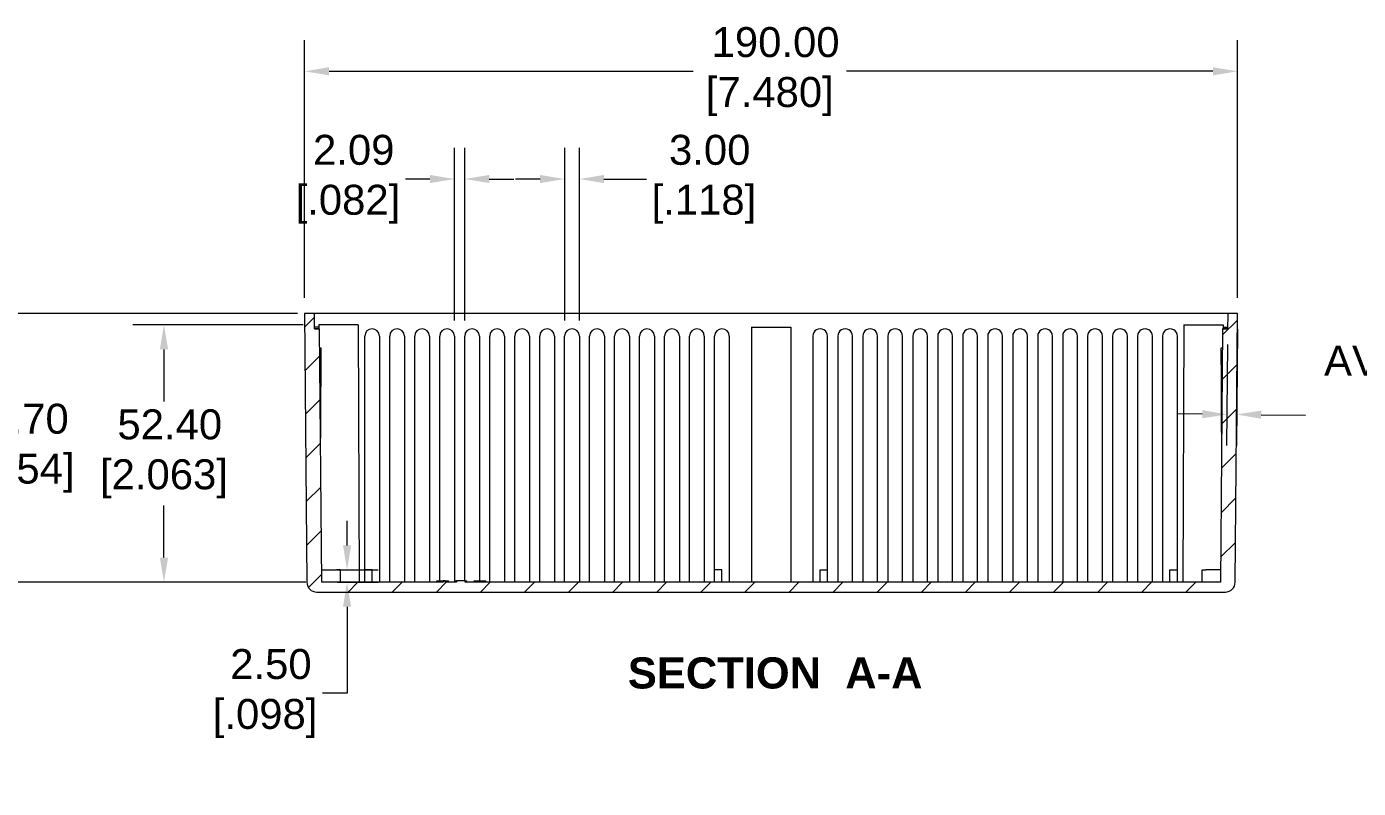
# Model space of a CAD drawing. Header units: millimetres. Extents: x 25 to 1092, y 13 to 851.
# Drawn here: x 168.2 to 439.4, y 472 to 627.2 of the extents above; entities that cross this region are included whole.
import ezdxf

# ---------------------------------------------------------------- set-up
doc = ezdxf.new("R2010")
doc.units = ezdxf.units.MM
doc.header["$LTSCALE"] = 2
for name, color, linetype, lineweight in [('Dimension (ANSI)', 7, 'Continuous', 9), ('Hatch (ANSI)', 7, 'Continuous', 9), ('Symbol (ANSI)', 7, 'Continuous', 9), ('Visible (ANSI)', 7, 'Continuous', 18)]:
    doc.layers.add(name, color=color, linetype=linetype, lineweight=lineweight)
doc.styles.add('Label Text (ANSI)', font='ARIALBD.TTF')
doc.styles.add('Note Text (ANSI)', font='ARIAL.TTF')
doc.dimstyles.new('Default - mm (ANSI)', dxfattribs={"dimscale": 2, "dimtxt": 3.05, "dimasz": 2.5, "dimexe": 3.175, "dimexo": 1.6002, "dimgap": 0.8, "dimtad": 0, "dimtih": 1, "dimtoh": 1, "dimrnd": 1e-08, "dimzin": 4, "dimdsep": 46, "dimtxsty": 'Note Text (ANSI)', "dimcen": 0.09, "dimdle": 10, "dimclrd": 256, "dimclre": 256, "dimclrt": 256, "dimadec": 1, "dimazin": 0, "dimtfac": 0.999344, "dimtofl": 0, "dimtmove": 0, "dimatfit": 3, "dimfxl": 1, "dimtolj": 1, "dimtzin": 0, "dimlwd": -1, "dimlwe": -1, "dimarcsym": 0})

# ---------------------------------------------------------------- blocks, each defined once
blk = doc.blocks.new('*D21')
at = {"layer": 'Defpoints', "color": 0}
for p in [(414.77, 618.08), (224.77, 568.73), (414.77, 568.73)]:
    blk.add_point(p, dxfattribs=at)
at = {"layer": 'Dimension (ANSI)'}
for p, q in [((224.77, 571.93), (224.77, 624.43)), ((414.77, 571.93), (414.77, 624.43)), ((229.77, 618.08), (303.91, 618.08)), ((409.77, 618.08), (335.14, 618.08))]:
    blk.add_line(p, q, dxfattribs=at)
for points in [[(229.77, 618.91), (229.77, 617.25), (224.77, 618.08)], [(409.77, 618.91), (409.77, 617.25), (414.77, 618.08)]]:
    blk.add_solid(points, dxfattribs=at)
at = {"layer": 'Dimension (ANSI)', "insert": (319.52, 627.08), "char_height": 6.1, "attachment_point": 2, "style": 'Note Text (ANSI)'}
blk.add_mtext('\\A1; 190.00\\P[7.480]', dxfattribs=at)
blk = doc.blocks.new('*D22')
at = {"layer": 'Defpoints', "color": 0}
for p in [(414.77, 568.73), (412.75, 565.63), (414.6, 548.19)]:
    blk.add_point(p, dxfattribs=at)
at = {"layer": 'Dimension (ANSI)'}
for p, q in [((414.75, 565.53), (414.54, 541.84)), ((412.72, 562.43), (412.54, 541.85)), ((407.6, 548.25), (402.6, 548.29)), ((419.6, 548.14), (428.65, 548.06))]:
    blk.add_line(p, q, dxfattribs=at)
for points in [[(407.6, 549.08), (407.59, 547.41), (412.6, 548.2)], [(419.6, 548.98), (419.59, 547.31), (414.6, 548.19)]]:
    blk.add_solid(points, dxfattribs=at)
at = {"layer": 'Dimension (ANSI)', "insert": (490.17, 562.2), "char_height": 6.1, "attachment_point": 2, "style": 'Note Text (ANSI)'}
blk.add_mtext('\\A1; {AVERAGE WALL THICKNESS\\P}2.00\\P[.079]', dxfattribs=at)
blk = doc.blocks.new('*D23')
at = {"layer": 'Defpoints', "color": 0}
for p in [(257.38, 596.14), (255.29, 564.14), (257.38, 564.14)]:
    blk.add_point(p, dxfattribs=at)
at = {"layer": 'Dimension (ANSI)'}
for p, q in [((255.29, 567.34), (255.29, 602.49)), ((257.38, 567.34), (257.38, 602.49)), ((250.29, 596.14), (245.29, 596.14)), ((262.38, 596.14), (267.38, 596.14))]:
    blk.add_line(p, q, dxfattribs=at)
for points in [[(250.29, 596.97), (250.29, 595.31), (255.29, 596.14)], [(262.38, 596.97), (262.38, 595.31), (257.38, 596.14)]]:
    blk.add_solid(points, dxfattribs=at)
at = {"layer": 'Dimension (ANSI)', "insert": (233.6, 605.14), "char_height": 6.1, "attachment_point": 2, "style": 'Note Text (ANSI)'}
blk.add_mtext('\\A1; 2.09\\P[.082]', dxfattribs=at)
blk = doc.blocks.new('*D24')
at = {"layer": 'Defpoints', "color": 0}
for p in [(277.74, 596.14), (277.74, 564.14), (280.74, 564.14)]:
    blk.add_point(p, dxfattribs=at)
at = {"layer": 'Dimension (ANSI)'}
for p, q in [((277.74, 567.34), (277.74, 602.49)), ((280.74, 567.34), (280.74, 602.49)), ((272.74, 596.14), (267.74, 596.14)), ((285.74, 596.14), (294.41, 596.14))]:
    blk.add_line(p, q, dxfattribs=at)
for points in [[(272.74, 596.97), (272.74, 595.31), (277.74, 596.14)], [(285.74, 596.97), (285.74, 595.31), (280.74, 596.14)]]:
    blk.add_solid(points, dxfattribs=at)
at = {"layer": 'Dimension (ANSI)', "insert": (306.1, 605.14), "char_height": 6.1, "attachment_point": 2, "style": 'Note Text (ANSI)'}
blk.add_mtext('\\A1; 3.00\\P[.118]', dxfattribs=at)
blk = doc.blocks.new('*D32')
at = {"layer": 'Defpoints', "color": 0}
for p in [(228.23, 516.53), (233.42, 516.53), (228.25, 514.03)]:
    blk.add_point(p, dxfattribs=at)
at = {"layer": 'Dimension (ANSI)'}
for p, q in [((233.42, 521.53), (233.42, 526.53)), ((231.43, 516.53), (239.77, 516.53)), ((231.45, 514.03), (239.77, 514.03)), ((233.42, 509.03), (233.42, 491.42)), ((233.42, 491.42), (228.42, 491.42))]:
    blk.add_line(p, q, dxfattribs=at)
for points in [[(232.59, 521.53), (234.25, 521.53), (233.42, 516.53)], [(232.59, 509.03), (234.25, 509.03), (233.42, 514.03)]]:
    blk.add_solid(points, dxfattribs=at)
at = {"layer": 'Dimension (ANSI)', "insert": (216.73, 500.42), "char_height": 6.1, "attachment_point": 2, "style": 'Note Text (ANSI)'}
blk.add_mtext('\\A1; 2.50\\P[.098]', dxfattribs=at)
blk = doc.blocks.new('*D33')
at = {"layer": 'Defpoints', "color": 0}
for p in [(196.13, 566.43), (227.67, 566.43), (228.25, 514.03)]:
    blk.add_point(p, dxfattribs=at)
at = {"layer": 'Dimension (ANSI)'}
for p, q in [((224.47, 566.43), (189.78, 566.43)), ((196.13, 561.43), (196.13, 550.83)), ((196.13, 519.03), (196.13, 529.62)), ((225.05, 514.03), (189.78, 514.03))]:
    blk.add_line(p, q, dxfattribs=at)
for points in [[(195.3, 561.43), (196.97, 561.43), (196.13, 566.43)], [(195.3, 519.03), (196.97, 519.03), (196.13, 514.03)]]:
    blk.add_solid(points, dxfattribs=at)
at = {"layer": 'Dimension (ANSI)', "insert": (196.13, 549.23), "char_height": 6.1, "attachment_point": 2, "style": 'Note Text (ANSI)'}
blk.add_mtext('\\A1; 52.40\\P[2.063]', dxfattribs=at)
blk = doc.blocks.new('*D34')
at = {"layer": 'Defpoints', "color": 0}
for p in [(226.53, 568.73), (164.89, 514.03), (228.25, 514.03)]:
    blk.add_point(p, dxfattribs=at)
at = {"layer": 'Dimension (ANSI)'}
for p, q in [((223.33, 568.73), (158.54, 568.73)), ((164.89, 563.73), (164.89, 551.98)), ((164.89, 519.03), (164.89, 530.77)), ((225.05, 514.03), (158.54, 514.03))]:
    blk.add_line(p, q, dxfattribs=at)
for points in [[(164.06, 563.73), (165.73, 563.73), (164.89, 568.73)], [(164.06, 519.03), (165.73, 519.03), (164.89, 514.03)]]:
    blk.add_solid(points, dxfattribs=at)
at = {"layer": 'Dimension (ANSI)', "insert": (164.89, 550.38), "char_height": 6.1, "attachment_point": 2, "style": 'Note Text (ANSI)'}
blk.add_mtext('\\A1; 54.70\\P[2.154]', dxfattribs=at)

msp = doc.modelspace()

# ---------------------------------------------------------------- hatches: boundary and pattern name
at = {"layer": 'Hatch (ANSI)'}
h = msp.add_hatch(dxfattribs=at)
h.set_pattern_fill('ANSI31', color=256, scale=50.8, style=0)
h.set_pattern_definition([(45, (0, 0), (-4.49013, 4.49013), [])])
edge = h.paths.add_edge_path()
edge.add_line((227.645, 565.637), (226.802, 565.63))
edge.add_line((226.802, 565.63), (226.799, 565.98))
edge.add_line((226.799, 565.98), (226.777, 568.482))
edge.add_ellipse((226.527, 568.48), major_axis=(0.25, 0.002), ratio=1, start_angle=0, end_angle=89.5)
edge.add_line((226.527, 568.73), (224.775, 568.73))
edge.add_line((224.775, 568.73), (224.802, 565.612))
edge.add_line((224.802, 565.612), (224.836, 561.73))
edge.add_line((224.836, 561.73), (225.25, 514.28))
edge.add_line((225.25, 514.28), (225.252, 514.012))
edge.add_ellipse((227.252, 514.03), major_axis=(-2, -0.017), ratio=1, start_angle=0, end_angle=77.48687)
edge.add_ellipse((227.252, 514.03), major_axis=(-0.416, -1.956), ratio=1, start_angle=0, end_angle=12.01313)
edge.add_line((227.252, 512.03), (227.777, 512.03))
edge.add_line((227.777, 512.03), (228.525, 512.03))
edge.add_line((228.525, 512.03), (229.752, 512.03))
edge.add_line((229.752, 512.03), (255.841, 512.03))
edge.add_line((255.841, 512.03), (256.052, 512.03))
edge.add_line((256.052, 512.03), (257.382, 512.03))
edge.add_line((257.382, 512.03), (412.297, 512.03))
edge.add_ellipse((412.297, 514.03), major_axis=(0, -2), ratio=1, start_angle=0, end_angle=12.01313)
edge.add_ellipse((412.297, 514.03), major_axis=(0.416, -1.956), ratio=1, start_angle=0, end_angle=77.48687)
edge.add_line((414.297, 514.012), (414.775, 568.73))
edge.add_line((414.775, 568.73), (413.022, 568.73))
edge.add_ellipse((413.022, 568.48), major_axis=(0, 0.25), ratio=1, start_angle=0, end_angle=89.5)
edge.add_line((412.772, 568.482), (412.747, 565.63))
edge.add_line((412.747, 565.63), (411.747, 565.638))
edge.add_line((411.747, 565.638), (411.297, 514.03))
edge.add_line((411.297, 514.03), (259.498, 514.03))
edge.add_line((259.498, 514.03), (259.315, 514.03))
edge.add_line((259.315, 514.03), (257.442, 514.03))
edge.add_line((257.442, 514.03), (257.442, 514.28))
edge.add_line((257.442, 514.28), (257.382, 514.28))
edge.add_line((257.382, 514.28), (256.54, 514.28))
edge.add_line((256.54, 514.28), (256.052, 514.28))
edge.add_line((256.052, 514.28), (255.841, 514.28))
edge.add_line((255.841, 514.28), (255.734, 514.28))
edge.add_line((255.734, 514.28), (255.734, 514.03))
edge.add_line((255.734, 514.03), (255.528, 514.03))
edge.add_line((255.528, 514.03), (255.521, 514.03))
edge.add_line((255.521, 514.03), (254.09, 514.03))
edge.add_line((254.09, 514.03), (254.041, 514.03))
edge.add_line((254.041, 514.03), (253.857, 514.03))
edge.add_line((253.857, 514.03), (253.777, 514.03))
edge.add_line((253.777, 514.03), (253.562, 514.03))
edge.add_line((253.562, 514.03), (253.408, 514.03))
edge.add_line((253.408, 514.03), (253.408, 514.28))
edge.add_line((253.408, 514.28), (253.007, 514.28))
edge.add_line((253.007, 514.28), (253.007, 514.03))
edge.add_line((253.007, 514.03), (252.893, 514.03))
edge.add_line((252.893, 514.03), (252.891, 514.03))
edge.add_line((252.891, 514.03), (252.06, 514.03))
edge.add_line((252.06, 514.03), (252.058, 514.03))
edge.add_line((252.058, 514.03), (252.004, 514.03))
edge.add_line((252.004, 514.03), (251.924, 514.03))
edge.add_line((251.924, 514.03), (251.741, 514.03))
edge.add_line((251.741, 514.03), (251.693, 514.03))
edge.add_line((251.693, 514.03), (245.114, 514.03))
edge.add_line((245.114, 514.03), (242.114, 514.03))
edge.add_line((242.114, 514.03), (240.025, 514.03))
edge.add_line((240.025, 514.03), (238.525, 514.03))
edge.add_line((238.525, 514.03), (237.025, 514.03))
edge.add_line((237.025, 514.03), (235.903, 514.03))
edge.add_line((235.903, 514.03), (233.836, 514.03))
edge.add_line((233.836, 514.03), (232.002, 514.03))
edge.add_line((232.002, 514.03), (231.252, 514.03))
edge.add_line((231.252, 514.03), (228.252, 514.03))
edge.add_line((228.252, 514.03), (228.25, 514.28))
edge.add_line((228.25, 514.28), (227.996, 543.398))
edge.add_line((227.996, 543.398), (227.836, 561.73))
edge.add_line((227.836, 561.73), (227.821, 563.411))
edge.add_line((227.821, 563.411), (227.815, 564.139))
edge.add_line((227.815, 564.139), (227.802, 565.638))
edge.add_line((227.802, 565.638), (227.671, 565.637))
edge.add_line((227.671, 565.637), (227.645, 565.637))

# ---------------------------------------------------------------- linework, layer by layer
at = {"layer": 'Visible (ANSI)'}
for p, q in [((226.527, 568.73), (224.775, 568.73)), ((224.775, 568.73), (225.252, 514.012)), ((413.022, 568.73), (226.527, 568.73)), ((226.802, 565.63), (226.777, 568.482)), ((412.772, 568.482), (412.747, 565.63)), ((414.775, 568.73), (413.022, 568.73)), ((414.297, 514.012), (414.775, 568.73)), ((227.673, 565.98), (226.799, 565.98)), ((227.802, 565.638), (226.802, 565.63)), ((226.802, 565.63), (227.802, 565.638)), ((227.675, 566.43), (227.671, 565.637)), ((235.675, 566.43), (227.675, 566.43)), ((228.252, 514.03), (227.802, 565.638)), ((235.675, 566.43), (235.903, 514.03)), ((315.775, 565.98), (323.775, 565.98)), ((315.775, 565.98), (315.775, 514.03)), ((323.775, 565.98), (323.775, 514.03)), ((403.875, 566.43), (403.646, 514.03)), ((403.875, 566.43), (411.875, 566.43)), ((411.747, 565.638), (411.297, 514.03)), ((412.747, 565.63), (411.747, 565.638)), ((411.747, 565.638), (412.747, 565.63)), ((411.875, 566.43), (411.878, 565.637)), ((411.876, 565.98), (412.75, 565.98)), ((227.836, 561.73), (228.085, 561.73)), ((237.025, 516.53), (237.025, 564.139)), ((240.025, 564.139), (240.025, 514.03)), ((242.114, 514.03), (242.114, 564.139)), ((245.114, 564.139), (245.114, 514.03)), ((247.203, 514.03), (247.203, 564.139)), ((250.203, 564.139), (250.203, 514.03)), ((252.292, 514.28), (252.292, 564.139)), ((255.292, 564.139), (255.292, 514.03)), ((257.382, 514.28), (257.382, 564.139)), ((260.382, 564.139), (260.382, 514.28)), ((262.471, 514.03), (262.471, 564.139)), ((265.471, 564.139), (265.471, 514.03)), ((267.56, 514.03), (267.56, 564.139)), ((270.56, 564.139), (270.56, 514.03)), ((272.65, 514.03), (272.65, 564.139)), ((275.65, 564.139), (275.65, 514.03)), ((277.739, 514.03), (277.739, 564.139)), ((280.739, 564.139), (280.739, 514.03)), ((282.828, 514.03), (282.828, 564.139)), ((285.828, 564.139), (285.828, 514.03)), ((287.917, 514.03), (287.917, 564.139)), ((290.917, 564.139), (290.917, 514.03)), ((293.007, 514.03), (293.007, 564.139)), ((296.007, 564.139), (296.007, 514.03)), ((298.096, 514.03), (298.096, 564.139)), ((301.096, 564.139), (301.096, 514.03)), ((303.185, 514.03), (303.185, 564.139)), ((306.185, 564.139), (306.185, 514.03)), ((308.275, 516.53), (308.275, 564.139)), ((311.275, 564.139), (311.275, 514.03)), ((328.274, 564.139), (328.274, 514.03)), ((331.274, 516.53), (331.274, 564.139)), ((333.364, 564.139), (333.364, 514.03)), ((336.364, 514.03), (336.364, 564.139)), ((338.453, 564.139), (338.453, 514.03)), ((341.453, 514.03), (341.453, 564.139)), ((343.542, 564.139), (343.542, 514.03)), ((346.542, 514.03), (346.542, 564.139)), ((348.632, 564.139), (348.632, 514.03)), ((351.632, 514.03), (351.632, 564.139)), ((353.721, 564.139), (353.721, 514.03)), ((356.721, 514.03), (356.721, 564.139)), ((358.81, 564.139), (358.81, 514.03)), ((361.81, 514.03), (361.81, 564.139)), ((363.899, 564.139), (363.899, 514.03)), ((366.899, 514.03), (366.899, 564.139)), ((368.989, 564.139), (368.989, 514.03)), ((371.989, 514.03), (371.989, 564.139)), ((374.078, 564.139), (374.078, 514.03)), ((377.078, 514.03), (377.078, 564.139)), ((379.167, 564.139), (379.167, 514.03)), ((382.167, 514.03), (382.167, 564.139)), ((384.257, 564.139), (384.257, 514.03)), ((387.257, 514.03), (387.257, 564.139)), ((389.346, 564.139), (389.346, 514.03)), ((392.346, 514.03), (392.346, 564.139)), ((394.435, 564.139), (394.435, 514.03)), ((397.435, 514.03), (397.435, 564.139)), ((399.524, 564.139), (399.524, 514.03)), ((402.524, 516.53), (402.524, 564.139)), ((411.464, 561.73), (411.713, 561.73)), ((228.23, 516.53), (231.252, 516.53)), ((232.002, 516.53), (231.252, 516.53)), ((232.002, 516.53), (232.002, 514.03)), ((238.525, 516.53), (237.025, 516.53)), ((237.025, 514.03), (237.025, 516.53)), ((238.525, 514.03), (238.525, 516.53)), ((309.775, 516.53), (308.275, 516.53)), ((308.275, 514.03), (308.275, 516.53)), ((309.775, 514.03), (309.775, 516.53)), ((329.774, 514.03), (329.774, 516.53)), ((329.774, 516.53), (331.274, 516.53)), ((331.274, 514.03), (331.274, 516.53)), ((401.024, 514.03), (401.024, 516.53)), ((401.024, 516.53), (402.524, 516.53)), ((402.524, 514.03), (402.524, 516.53)), ((407.547, 516.53), (408.297, 516.53)), ((407.547, 514.03), (407.547, 516.53)), ((411.319, 516.53), (408.297, 516.53)), ((253.007, 514.03), (228.252, 514.03)), ((251.693, 514.28), (251.741, 514.28)), ((251.693, 514.03), (251.693, 514.28)), ((251.741, 514.28), (253.007, 514.28)), ((251.741, 514.03), (251.741, 514.28)), ((253.408, 514.28), (253.007, 514.28)), ((253.007, 514.28), (253.007, 514.03)), ((253.408, 514.03), (253.408, 514.28)), ((253.408, 514.28), (254.041, 514.28)), ((255.734, 514.03), (253.408, 514.03)), ((254.041, 514.03), (254.041, 514.28)), ((254.041, 514.28), (254.09, 514.28)), ((254.09, 514.03), (254.09, 514.28)), ((255.521, 514.28), (255.734, 514.28)), ((255.521, 514.03), (255.521, 514.28)), ((257.442, 514.28), (255.734, 514.28)), ((255.734, 514.28), (255.734, 514.03)), ((257.442, 514.03), (257.442, 514.28)), ((257.442, 514.28), (257.593, 514.28)), ((411.297, 514.03), (257.442, 514.03)), ((257.593, 514.28), (257.828, 514.28)), ((257.593, 514.03), (257.593, 514.28)), ((257.828, 514.03), (257.828, 514.28)), ((259.274, 514.28), (259.591, 514.28)), ((259.274, 514.03), (259.274, 514.28)), ((259.591, 514.28), (260.467, 514.28)), ((260.467, 514.28), (261.354, 514.28)), ((261.354, 514.28), (261.656, 514.28)), ((261.656, 514.03), (261.656, 514.28)), ((227.252, 512.03), (412.297, 512.03))]:
    msp.add_line(p, q, dxfattribs=at)
at = {"layer": 'Visible (ANSI)', "flags": 128}
for points in [[(228.085, 561.73), (228.081, 560.975), (228.078, 560.219), (228.074, 559.463), (228.07, 558.705), (228.067, 557.947), (228.063, 557.189), (228.059, 556.429), (228.055, 555.669), (228.052, 554.908), (228.048, 554.146), (228.044, 553.383), (228.041, 552.62), (228.037, 551.856), (228.033, 551.091), (228.029, 550.325), (228.026, 549.559), (228.022, 548.791), (228.018, 548.023), (228.014, 547.254), (228.011, 546.485), (228.007, 545.714), (228.003, 544.943), (227.999, 544.171), (227.996, 543.398)], [(411.553, 543.398), (411.55, 544.171), (411.546, 544.943), (411.542, 545.714), (411.538, 546.485), (411.535, 547.254), (411.531, 548.023), (411.527, 548.791), (411.523, 549.559), (411.52, 550.325), (411.516, 551.091), (411.512, 551.856), (411.508, 552.62), (411.505, 553.383), (411.501, 554.146), (411.497, 554.908), (411.494, 555.669), (411.49, 556.429), (411.486, 557.189), (411.482, 557.947), (411.479, 558.705), (411.475, 559.463), (411.471, 560.219), (411.468, 560.975), (411.464, 561.73)]]:
    msp.add_lwpolyline(points, dxfattribs=at)
at = {"layer": 'Visible (ANSI)'}
for centre, radius, start, end in [((226.527, 568.48), 0.25, 0.5, 90), ((413.022, 568.48), 0.25, 90, 179.5), ((227.252, 514.03), 2, 180.5, 270), ((412.297, 514.03), 2, 270, 359.5)]:
    msp.add_arc(centre, radius, start, end, dxfattribs=at)
for centre, major_axis, start_param, end_param in [((238.525, 564.139), (-1.5, 0), 3.1415927, 6.2831853), ((243.614, 564.139), (-1.5, 0), 3.1415927, 6.2831853), ((248.703, 564.139), (-1.5, 0), 3.1415927, 6.2831853), ((253.792, 564.139), (-1.5, 0), 3.1415927, 6.2831853), ((258.882, 564.139), (-1.5, 0), 3.1415927, 6.2831853), ((263.971, 564.139), (-1.5, 0), 3.1415927, 6.2831853), ((269.06, 564.139), (-1.5, 0), 3.1415927, 6.2831853), ((274.15, 564.139), (-1.5, 0), 3.1415927, 6.2831853), ((279.239, 564.139), (-1.5, 0), 3.1415927, 6.2831853), ((284.328, 564.139), (-1.5, 0), 3.1415927, 6.2831853), ((289.417, 564.139), (-1.5, 0), 3.1415927, 6.2831853), ((294.507, 564.139), (-1.5, 0), 3.1415927, 6.2831853), ((299.596, 564.139), (-1.5, 0), 3.1415927, 6.2831853), ((304.685, 564.139), (-1.5, 0), 3.1415927, 6.2831853), ((309.775, 564.139), (-1.5, 0), 3.1415927, 6.2831853), ((329.774, 564.139), (1.5, 0), 0, 3.1415927), ((334.864, 564.139), (1.5, 0), 0, 3.1415927), ((339.953, 564.139), (1.5, 0), 0, 3.1415927), ((345.042, 564.139), (1.5, 0), 0, 3.1415927), ((350.132, 564.139), (1.5, 0), 0, 3.1415927), ((355.221, 564.139), (1.5, 0), 0, 3.1415927), ((360.31, 564.139), (1.5, 0), 0, 3.1415927), ((365.399, 564.139), (1.5, 0), 0, 3.1415927), ((370.489, 564.139), (1.5, 0), 0, 3.1415927), ((375.578, 564.139), (1.5, 0), 0, 3.1415927), ((380.667, 564.139), (1.5, 0), 0, 3.1415927), ((385.757, 564.139), (1.5, 0), 0, 3.1415927), ((390.846, 564.139), (1.5, 0), 0, 3.1415927), ((395.935, 564.139), (1.5, 0), 0, 3.1415927), ((401.024, 564.139), (1.5, 0), 0, 3.1415927)]:
    msp.add_ellipse(centre, major_axis=major_axis, ratio=0.9999619, start_param=start_param, end_param=end_param, dxfattribs=at)

# ---------------------------------------------------------------- texts
at = {"layer": 'Symbol (ANSI)', "insert": (290.602, 492.295), "char_height": 6.34, "attachment_point": 7, "style": 'Label Text (ANSI)'}
msp.add_mtext('SECTION  A-A', dxfattribs=at)

# ---------------------------------------------------------------- dimensions: what is measured, and where the dimension line sits
at = {"layer": 'Dimension (ANSI)'}
for base, p1, p2, angle, text, override, picture, middle in [((414.775, 618.08), (224.775, 568.73), (414.775, 568.73), 180, ' <>\\X[7.480]', {"dimtih": 0, "dimtoh": 0, "dimdec": 2, "dimpost": '\\X', "dimtp": 0, "dimtm": 0, "dimtdec": 2, "dimatfit": 1, "dimtvp": -0.25}, '*D21', (319.525, 618.08)), ((257.382, 596.139), (255.292, 564.139), (257.382, 564.139), 180, ' <>\\X[.082]', {"dimtih": 0, "dimtoh": 0, "dimdec": 2, "dimpost": '\\X', "dimtp": 0, "dimtm": 0, "dimtdec": 2, "dimatfit": 1, "dimtvp": -0.25}, '*D23', (233.598, 596.139)), ((277.739, 596.139), (280.739, 564.139), (277.739, 564.139), 180, ' <>\\X[.118]', {"dimtih": 0, "dimtoh": 0, "dimdec": 2, "dimpost": '\\X', "dimtp": 0, "dimtm": 0, "dimtdec": 2, "dimatfit": 1, "dimtvp": -0.25}, '*D24', (306.101, 596.139)), ((164.892, 514.03), (226.527, 568.73), (228.252, 514.03), 90, ' <>\\X[2.154]', {"dimdec": 2, "dimpost": '\\X', "dimtp": 0, "dimtm": 0, "dimtdec": 2, "dimatfit": 1, "dimtvp": -0.25}, '*D34', (164.892, 541.38)), ((414.595, 548.186), (412.747, 565.63), (414.775, 568.73), 359.5, ' {AVERAGE WALL THICKNESS\\P}<>\\X[.079]', {"dimdec": 2, "dimpost": '\\X', "dimtp": 0, "dimtm": 0, "dimtdec": 2, "dimatfit": 1, "dimtvp": -0.333333}, '*D22', (490.166, 548.063)), ((196.134, 566.43), (228.252, 514.03), (227.675, 566.43), 90, ' <>\\X[2.063]', {"dimdec": 2, "dimpost": '\\X', "dimtp": 0, "dimtm": 0, "dimtdec": 2, "dimatfit": 1, "dimtvp": -0.25}, '*D33', (196.134, 540.23)), ((233.42, 516.53), (228.252, 514.03), (228.23, 516.53), 90, ' <>\\X[.098]', {"dimdec": 2, "dimpost": '\\X', "dimtp": 0, "dimtm": 0, "dimtdec": 2, "dimatfit": 1, "dimtvp": -0.25}, '*D32', (216.725, 491.42))]:
    dim = msp.add_linear_dim(base=base, p1=p1, p2=p2, angle=angle, text=text, dimstyle='Default - mm (ANSI)', override=override, dxfattribs=at)
    dim.commit()
    dim.dimension.update_dxf_attribs({"geometry": picture, "text_midpoint": middle, "dimtype": 160})

doc.saveas('drawing.dxf')
